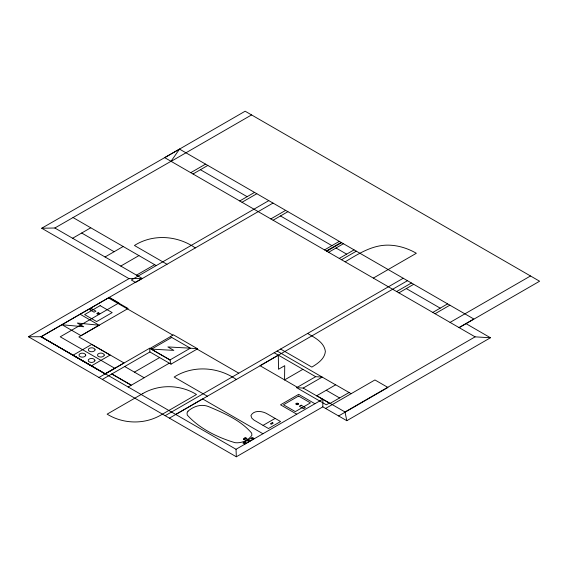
<?xml version="1.0" encoding="UTF-8"?>
<svg xmlns="http://www.w3.org/2000/svg" width="568" height="568" viewBox="0 0 568 568"><rect width="100%" height="100%" fill="white"/><g stroke="black" fill="none" stroke-linecap="round" stroke-linejoin="round"><path stroke-width="0.85" d="M28.4 336.732L236.338 456.786L322.823 406.851L322.83 399.169L236.032 449.281L41.102 336.732L28.4 336.732L129.007 278.647L142.142 278.398L54.847 228.002L41.698 228.244L129.007 278.647M284.554 379.871L284.731 365.671L278.505 369.264L278.313 355.128L260.009 365.7L284.596 379.893M459.001 327.558L473.818 319.01L179.523 149.1L171.018 161.291L54.847 228.002M171.131 161.362L251.567 114.928M72.619 238.255L90.759 227.782M190.741 172.679L205.552 164.124M193.006 173.993L207.824 165.437M105.037 256.977L123.178 246.498M120.778 266.065L138.926 255.593M239.724 200.965L254.542 192.41M241.996 202.272L256.814 193.716M136.49 275.132L154.666 264.681M268.778 200.632L131.322 279.988L135.56 282.431L273.009 203.074M142.142 278.398L41.102 336.732L105.009 373.921L114.857 368.334L60.236 336.803L118.889 302.943L109.297 297.405L41.102 336.732L105.186 373.822L123.987 362.966L78.867 336.923L128.091 308.502L108.722 297.32L109.219 297.405M270.829 218.921L285.64 210.366M273.094 220.228L287.912 211.672M99.123 325.194L80.983 335.667L62.111 324.775L83.73 326.749L77.312 323.043L99.095 325.216L80.258 314.303M98.981 377.486L149.654 348.234L169.967 359.956L171.018 364.145L197.607 348.795L173.389 334.815L170.286 336.604L190.351 348.184L197.607 348.795M170.407 336.668L150.101 348.397L170.045 359.906M151.436 349.164L171.735 337.442M324.513 249.913L339.33 241.357M102.346 379.424L149.916 351.968L171.018 364.145M326.351 250.978L341.169 242.422M326.777 251.219L341.595 242.671M328.623 252.284L343.434 243.729M134.41 372.125L159.622 357.57M339.252 258.419L354.063 249.87M341.517 259.732L356.335 251.177M169.967 359.956L190.351 348.184L167.865 346.927L173.851 350.385L151.329 349.107M144.116 377.727L169.328 363.172M128.176 387.007L131.201 385.26L111.761 374.042M345.152 261.827C358.301 253.917 372.189 244.971 388.157 245.135C398.076 245.262 407.788 248.322 416.344 253.271L373.339 278.1M165.167 415.691L403.223 278.249M175.718 414.455L202.62 398.921L262.934 433.746M169.399 418.14L407.462 280.699M396.62 291.54L411.438 282.992M398.885 292.854L413.703 284.298M302.9 369.328L284.582 379.9L297.341 387.269M296.638 387.674L315.659 376.69L322.219 377.088L303.198 388.072L296.638 387.674L326.337 404.821L329.277 403.124L303.198 388.072M432.795 312.428L447.605 303.873M435.06 313.735L449.87 305.179M263.041 425.382L275.132 418.396L280.571 421.534L268.479 428.52L254.059 420.142L251.894 418.24L250.907 415.655C253.832 409.713 262.494 410.998 267.315 413.916L275.132 418.396M316.617 395.818L335.709 384.799L351.13 393.702M450.076 322.404L530.505 275.97M246.718 440.143L247.534 439.675M247.293 440.477L242.905 443.012L244.751 444.077L254.301 438.56L252.462 437.495L248.109 440.008M459.171 327.658L539.6 281.224L245.142 111.214L164.706 157.648L475.096 336.852L490.454 337.768L346.814 420.696L322.823 406.851M330.114 403.379L349.086 392.524M325.592 408.449L374.93 379.956L387.944 387.468L338.599 415.954M316.823 395.704L344.996 411.97L475.096 336.852M41.698 228.244L179.523 149.1M200.412 169.711L247.137 196.684M280.5 215.954L331.918 245.639M336.029 248.01L346.657 254.144M406.29 288.572L440.2 308.154M465.895 323.582L490.454 337.768M195.307 247.932C177.536 235.5 152.998 233.668 134.438 245.49L166.992 264.283M307.615 333.451C314.757 337.683 324.264 342.27 325.365 351.493C324.64 358.955 317.725 363.513 311.853 367.091L280.599 349.043M73.038 217.551L156.257 265.597M81.693 233.022L114.111 251.738M277.127 351.052L335.631 384.841M274.188 352.749L315.659 376.69M326.266 390.251L339.558 397.927M314.885 403.706L298.669 394.341L280.521 404.814L296.744 414.178M108.374 297.895L172.849 335.12M197.075 349.107L238.787 373.19M236.338 379.495C218.176 366.807 193.12 364.983 174.163 377.045L207.363 396.223M251.496 438.049L253.335 439.114M124.704 366.523L144.18 377.77L131.393 385.147L111.96 373.929M249.948 441.073C247.925 440.569 245.255 435.571 243.416 439.057L249.132 441.542M243.906 442.436L245.781 443.48M344.996 411.97L346.814 420.696M149.654 348.234L149.916 351.961M236.032 449.281L236.338 456.786M243.842 439.412C248.649 437.63 245.049 437.325 243.885 439.064L243.842 439.412M85.747 355.149L85.498 355.895C83.936 357.57 80.72 357.57 79.158 355.895L79.158 354.404C80.727 352.735 83.936 352.728 85.498 354.404L85.747 355.149M95.062 349.774L94.813 350.513C93.251 352.195 90.035 352.188 88.473 350.513L88.473 349.029C90.042 347.353 93.244 347.353 94.813 349.029L95.062 349.774M94.927 360.453L94.678 361.191C93.117 362.867 89.9 362.867 88.331 361.191L88.338 359.707C89.9 358.032 93.109 358.032 94.678 359.707L94.927 360.453M104.242 355.071L103.994 355.816C102.425 357.492 99.215 357.492 97.646 355.816L97.653 354.325C99.215 352.65 102.425 352.65 103.994 354.325L104.242 355.071M297.966 403.912L297.107 404.409L296.255 403.919L297.114 403.422L297.966 403.912M99.109 313.515L98.257 314.012L97.398 313.515L98.257 313.025L99.109 313.515M298.605 403.919L297.114 404.778L295.616 403.919L297.114 403.053L298.605 403.919M99.755 313.515L98.257 314.381L96.759 313.515L98.257 312.656L99.755 313.515M188.001 411.196L187.028 412.936L187.27 415.073C199.439 428.591 217.764 437.616 235.102 442.692C241.329 443.43 248.401 440.448 251.901 435.273L251.659 433.128C240.683 420.178 223.891 413.057 208.513 406.567C201.335 403.678 193.539 406.305 188.001 411.196M252.171 438.872C251.141 438.943 252.909 438.219 252.171 438.872M244.9 442.862L245.475 442.784L244.9 442.862M91.682 308.708L89.865 309.752L94.103 312.194L95.914 311.15L91.682 308.708M100.124 305.634L84.604 314.601L96.659 321.559L112.18 312.599L100.124 305.634M91.711 344.435L73.016 355.227L91.427 365.849L110.114 355.064L91.711 344.435M142.781 393.567L107.139 414.143C123.27 424.154 144.407 424.63 160.858 415.08L196.5 394.504C180.368 384.493 159.239 384.018 142.781 393.567M298.591 396.038L283.467 404.771L295.325 411.615L310.44 402.882L298.591 396.038M301.139 405.197L299.329 406.241L303.56 408.683L305.371 407.639L301.139 405.197M272.306 422.642L270.389 423.749L271.298 424.275L273.222 423.167L272.306 422.642"/></g></svg>
